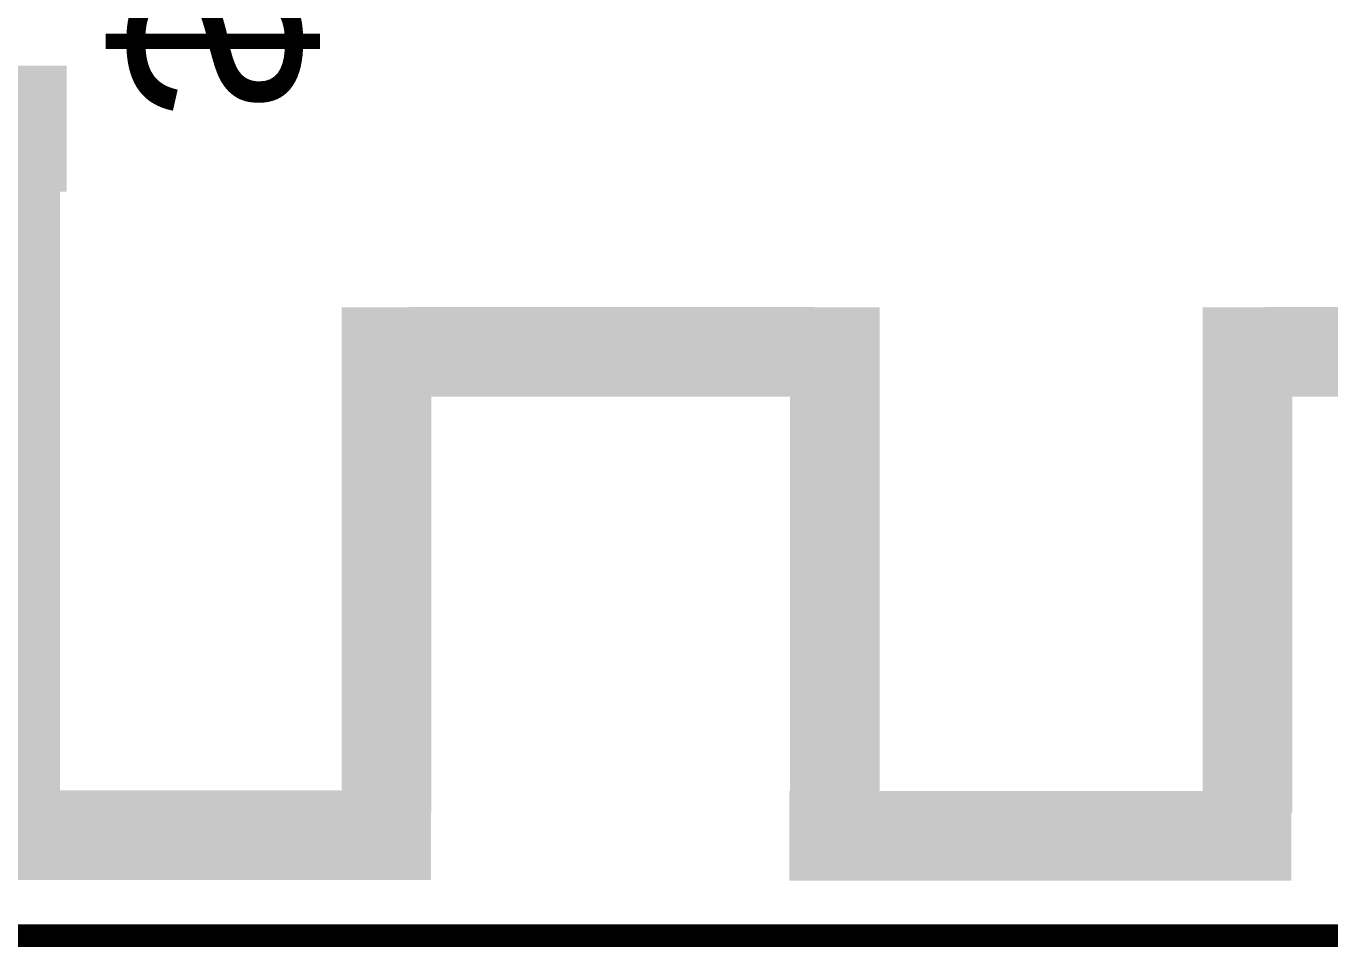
# Model space of a CAD drawing. Header units: millimetres. Extents: x -0.24 to 4.31, y -0.01 to 3.37.
# Drawn here: x 0.3059 to 0.5921, y -0.0065 to 0.1957 of the extents above; entities that cross this region are included whole.
import ezdxf

# ---------------------------------------------------------------- set-up
doc = ezdxf.new("R2010")
doc.units = ezdxf.units.MM
doc.header["$MEASUREMENT"] = 0
for name, color, linetype in [('BottomLayer', 5, 'Continuous'), ('BottomOverlay', 54, 'Continuous'), ('BottomPaste', 16, 'Continuous'), ('BottomSolder', 6, 'Continuous'), ('Mechanical2', 216, 'Continuous')]:
    doc.layers.add(name, color=color, linetype=linetype)
doc.styles.add('Arial', font='', dxfattribs={"height": 0.2})
doc.styles.get('Arial').set_extended_font_data('Arial')

# ---------------------------------------------------------------- blocks, each defined once
blk = doc.blocks.new('ESP_P_____A_______B_34')
at = {"layer": 'BottomLayer'}
for points in [[(0.09055, -0.198), (0.11535, -0.198), (0.11535, -0.03793), (0.09055, -0.03793)], [(0.09316, -0.03793), (0.11284, -0.03793), (0.11284, -0.05761), (0.09316, -0.05761)], [(0.17717, -0.198), (0.19685, -0.198), (0.19685, -0.08701), (0.17717, -0.08701)], [(0.19183, -0.08697), (0.19183, -0.10665), (0.28083, -0.10665), (0.28083, -0.08697)], [(0.29528, -0.08701), (0.27559, -0.08701), (0.27559, -0.198), (0.29528, -0.198)], [(0.36614, -0.198), (0.38583, -0.198), (0.38583, -0.08701), (0.36614, -0.08701)], [(0.37983, -0.08697), (0.37983, -0.10665), (0.47083, -0.10665), (0.47083, -0.08697)], [(-0.00009, -0.19312), (-0.00009, -0.2128), (0.19676, -0.2128), (0.19676, -0.19312)], [(0.38566, -0.21295), (0.38566, -0.19326), (0.27543, -0.19326), (0.27543, -0.21295)]]:
    blk.add_hatch(color=5, dxfattribs=at).paths.add_polyline_path(points)
at = {"layer": 'BottomPaste'}
blk.add_hatch(color=16, dxfattribs=at).paths.add_polyline_path([(0.09316, -0.03793), (0.11284, -0.03793), (0.11284, -0.05761), (0.09316, -0.05761)])
at = {"layer": 'BottomSolder'}
blk.add_hatch(color=6, dxfattribs=at).paths.add_polyline_path([(0.08916, -0.03393), (0.11684, -0.03393), (0.11684, -0.06161), (0.08916, -0.06161)])

msp = doc.modelspace()

# ---------------------------------------------------------------- linework, layer by layer
at = {"layer": 'Mechanical2', "const_width": 0.005}
msp.add_lwpolyline([(0, -0.00398), (1.45669, -0.00398)], dxfattribs=at)

# ---------------------------------------------------------------- block references
msp.add_blockref('ESP_P_____A_______B_34', (0.198, 0.221))

# ---------------------------------------------------------------- texts
at = {"layer": 'BottomOverlay', "style": 'Arial', "text_generation_flag": 2}
msp.add_text('$', height=0.04, rotation=270, dxfattribs=at).set_placement((0.32738, 0.17656))

doc.saveas('drawing.dxf')
